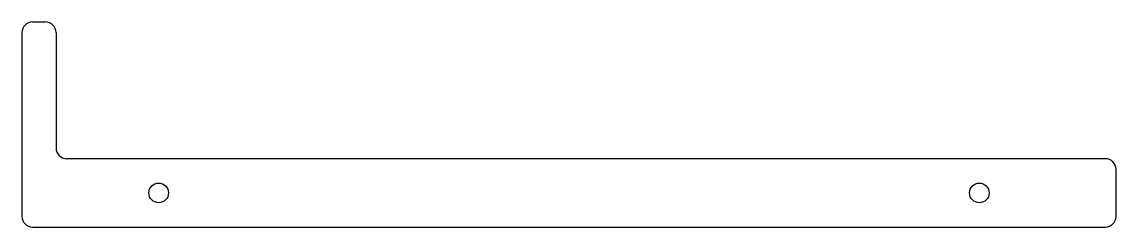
# Model space of a CAD drawing. Header units: inches. Extents: x 0 to 8, y 0 to 1.5.
import ezdxf

# ---------------------------------------------------------------- set-up
doc = ezdxf.new("R2010")
doc.units = ezdxf.units.IN
doc.header["$MEASUREMENT"] = 0

msp = doc.modelspace()

# ---------------------------------------------------------------- linework, layer by layer
at = {"color": 7, "linetype": 'Continuous', "lineweight": 25}
for p, q in [((0.0787, 1.5), (0.1713, 1.5)), ((0, 1.4213), (0, 0.0787)), ((0.25, 1.4213), (0.25, 0.5787)), ((7.9213, 0.5), (0.3287, 0.5)), ((8, 0.0787), (8, 0.4213)), ((0.0787, 0), (7.9213, 0))]:
    msp.add_line(p, q, dxfattribs=at)
for centre in [(1, 0.25), (7, 0.25)]:
    msp.add_circle(centre, 0.072, dxfattribs=at)
for centre, start, end in [((0.0787, 1.4213), 90, 180), ((0.1713, 1.4213), 0, 90), ((0.3287, 0.5787), 180, 270), ((7.9213, 0.4213), 0, 90), ((0.0787, 0.0787), 180, 270), ((7.9213, 0.0787), 270, 0)]:
    msp.add_arc(centre, 0.0787, start, end, dxfattribs=at)

doc.saveas('drawing.dxf')
